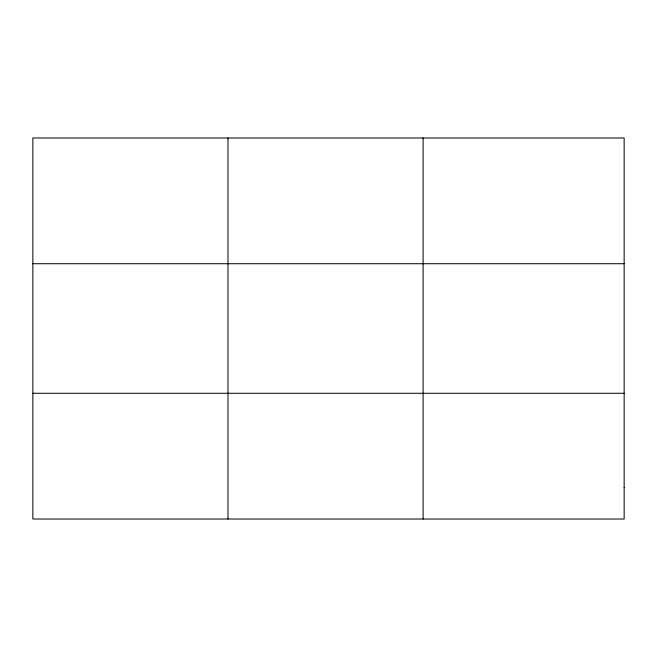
<?xml version="1.0" encoding="UTF-8"?>
<svg xmlns="http://www.w3.org/2000/svg" width="657" height="657" viewBox="0 0 657 657"><rect width="100%" height="100%" fill="white"/><g stroke="black" fill="none" stroke-linecap="round" stroke-linejoin="round"><path stroke-width="0.99" d="M227.979 137.978L227.979 519.022M423.108 137.978L423.108 519.022M32.85 263.72L624.15 263.72M32.85 393.28L624.15 393.28M624.15 487.584L624.15 519.022L32.85 519.022L32.85 137.978L624.15 137.978L624.15 487.584"/></g></svg>
